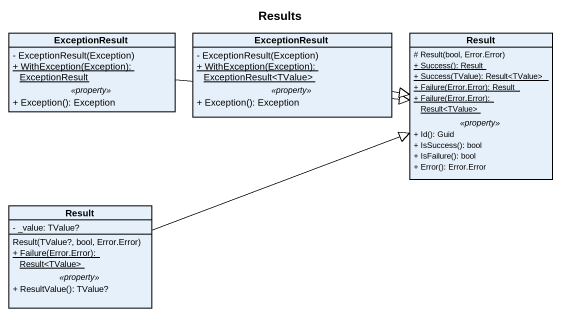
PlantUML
@startuml
title Results
hide circle
hide empty members
skinparam classAttributeIconSize 0
class ExceptionResult {
  - ExceptionResult(Exception)
  {static} + WithException(Exception): ExceptionResult
  .. <<property>> ..
  + Exception(): Exception
}
class "ExceptionResult" as ExceptionResult_2 {
  - ExceptionResult(Exception)
  {static} + WithException(Exception): ExceptionResult<TValue>
  .. <<property>> ..
  + Exception(): Exception
}
class Result {
  # Result(bool, Error.Error)
  {static} + Success(): Result
  {static} + Success(TValue): Result<TValue>
  {static} + Failure(Error.Error): Result
  {static} + Failure(Error.Error): Result<TValue>
  .. <<property>> ..
  + Id(): Guid
  + IsSuccess(): bool
  + IsFailure(): bool
  + Error(): Error.Error
}
class "Result" as Result_2 {
  - _value: TValue?
  --
  Result(TValue?, bool, Error.Error)
  {static} + Failure(Error.Error): Result<TValue>
  .. <<property>> ..
  + ResultValue(): TValue?
}
ExceptionResult -right-|> Result
ExceptionResult_2 -right-|> Result
Result_2 -right-|> Result
@enduml
